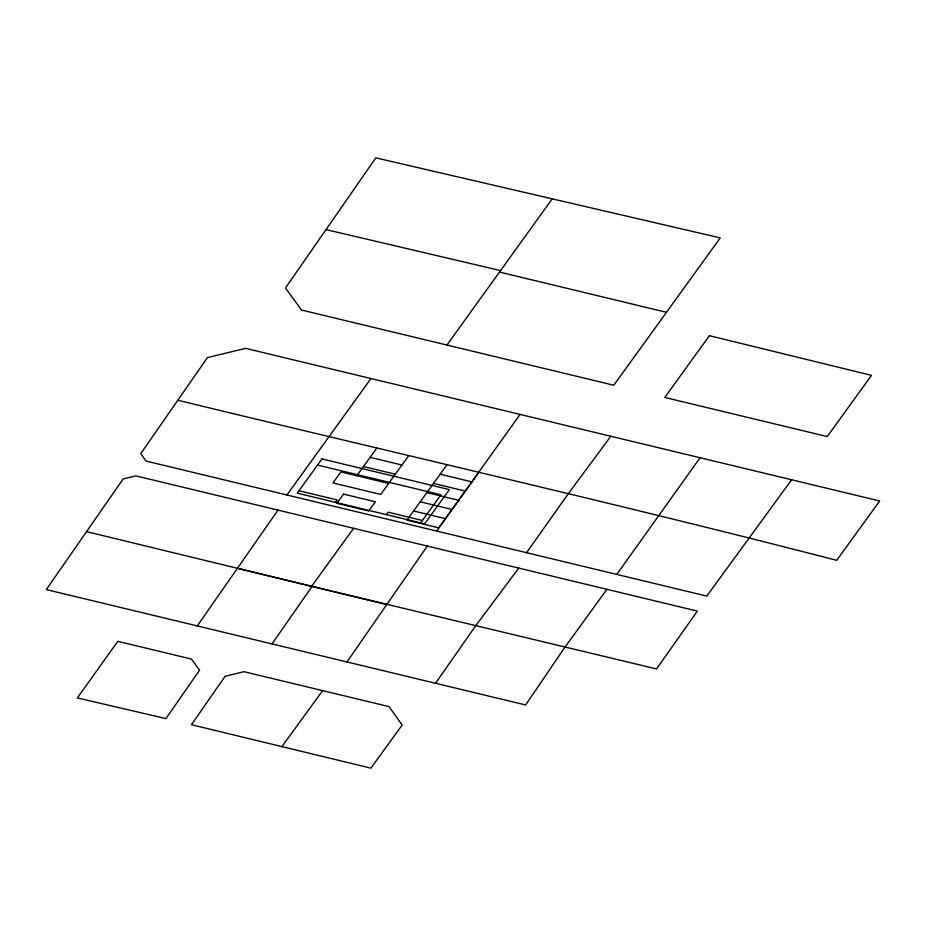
<?xml version="1.0" encoding="UTF-8"?>
<svg xmlns="http://www.w3.org/2000/svg" width="926" height="926" viewBox="0 0 926 926"><rect width="100%" height="100%" fill="white"/><g stroke="black" fill="none" stroke-linecap="round" stroke-linejoin="round"><path stroke-width="1.39" d="M346.949 661.974L427.314 546.062M177.838 400.229L140.706 453.717L146.03 461.067L706.781 596.089L791.637 479.772L879.7 500.989L836.71 560.334C617.873 503.732 397.451 453.728 177.838 400.229L207.459 357.61L245.61 348.361L791.637 479.772M272.012 643.94L312.062 586.401L656.534 668.931L697.371 611.102L135.879 475.883L123.146 478.962L46.3 589.584L197.261 625.918L278.008 510.11M197.261 625.918L435.556 683.272L475.42 626.115L518.745 568.089M526.547 552.706L568.749 493.072L610.813 436.285M436.632 531.038L520.065 414.42M616.762 574.421L700.056 457.78M446.922 345.039L552.22 198.847M420.682 522.889L440.903 494.797L317.537 465.06M286.933 494.982L370.956 378.537M335.455 502.355L337.203 499.947L298.971 490.745M356.823 475.733L376.755 448.161M408.586 455.824L380.69 494.438L332.932 482.932L340.907 471.901L388.665 483.407M386.408 514.625L388.144 512.217L422.418 520.47M446.795 465.037L406.942 520.18L438.785 527.855L478.638 472.7M666.488 312.305L613.788 385.216L301.482 310.025L285.474 287.998L375.84 157.86L720.254 237.889L666.488 312.305L499.473 272.059M353.639 528.306L311.622 586.308L237.461 568.286M606.912 589.295L564.756 647.436L525.621 704.964L435.556 683.272M281.909 746.622L370.909 768.14L402.139 725.046L389.059 706.619L243.955 671.697L225.122 676.258L191.451 724.711L281.909 746.622L322.653 690.646M326.021 229.602L500.549 270.589M370.111 457.351L401.953 465.014M440.151 474.228L471.994 481.89M363.467 466.542L395.309 474.205M433.518 483.418L465.35 491.093M426.874 492.609L458.706 500.283M420.23 501.799L452.073 509.474M413.586 510.99L445.429 518.664M86.558 531.64L386.767 604.562M199.553 670.227L165.939 718.599L77.379 697.949L117.776 641.324L191.451 659.069L199.553 670.227M321.97 458.926L297.234 493.153L424.629 523.838L449.365 489.611L321.97 458.926M343.534 494.114L336.89 503.316L368.733 510.978L375.377 501.788L343.534 494.114M709.42 335.687L664.775 397.462L827.254 436.563L871.505 375.354L709.42 335.687"/></g></svg>
